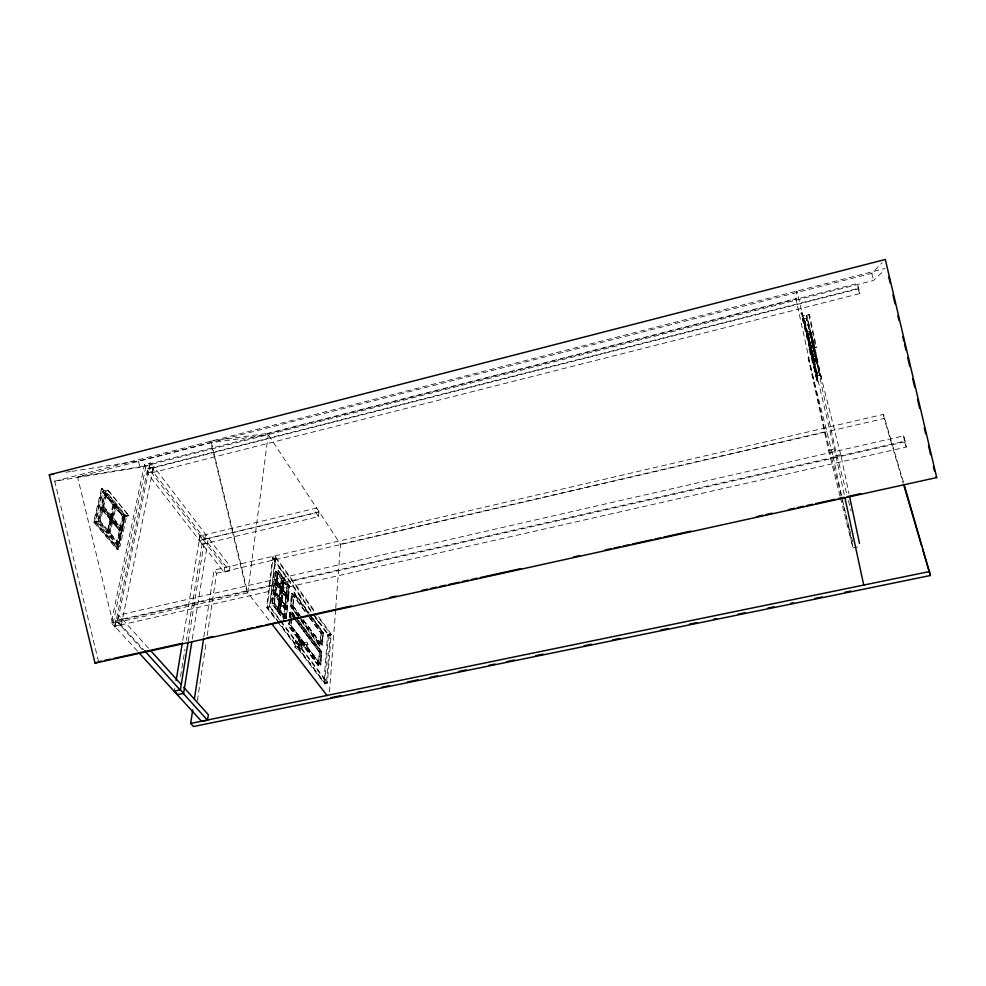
<?xml version="1.0" encoding="UTF-8"?>
<svg xmlns="http://www.w3.org/2000/svg" width="986" height="986" viewBox="0 0 986 986"><rect width="100%" height="100%" fill="white"/><g stroke="black" fill="none" stroke-linecap="round" stroke-linejoin="round"><path stroke-width="0.74" stroke-dasharray="4.93 3.7" d="M308.076 644.634C305.931 642.182 307.842 646.372 307.287 644.807M296.157 647.198C292.768 644.413 298.105 652.794 299.941 647.358C300.027 639.359 292.287 647.383 295.369 647.371M329.484 691.987L335.622 609.742M335.733 608.226L340.515 544.26L267.465 433.421L210.56 441.26L246.857 591.551L270.201 621.809M277.707 622.08L324.69 683.89L327.401 683.335L331.148 634.109L318.749 616.854M324.69 683.89L328.523 634.676L313.425 613.748M290.71 625.26L320.13 663.861L321.091 652.054L291.918 613.317L296.416 619.381M309.345 614.598L322.644 632.913L321.707 644.45L303.441 620.194M298.672 620.391L321.867 651.746L320.795 664.934L321.485 651.832L296.49 618.062M312.858 618.062L323.42 632.618L322.373 645.51L323.038 632.704L309.838 614.512M318.084 665.501L319.563 652.239L318.084 665.501L288.269 625.925L288.578 622.955M319.686 646.077L321.14 633.111L319.686 646.077L298.314 617.113M319.735 663.935L320.709 652.14L297.316 620.588M321.325 644.524L322.262 633L308.963 614.685M301.753 644.018L302.16 642.49M318.503 516.639L318.922 511.944L316.395 508.086L199.911 535.977L199.135 540.673L201.982 544.346L318.503 516.639L315.964 512.794L316.395 508.086M320.413 665.008L290.673 625.395L292.029 612.035L297.772 619.183M292.706 605.601L299.855 615.338L292.669 605.712L294.383 592.586L309.333 613.206M291.72 619.196L291.08 625.309L320.795 664.934M291.819 617.889L292.423 611.949M293.064 605.626L294.383 592.586M289.194 617.014L290.044 612.479L295.406 619.701M297.415 615.905L290.291 606.242L291.634 593.202L308.791 616.139M318.478 665.414L288.676 625.827L288.984 622.869M289.588 616.928L290.044 612.479M299.596 618.234L290.685 606.156L292.029 593.116M290.118 619.553L289.514 625.531L318.577 664.182L289.12 625.617L289.724 619.639M289.872 618.148L290.734 613.575L295.233 619.639M298.29 615.683L291.129 605.959L292.312 594.287L291.523 605.872L299.584 616.805M290.278 618.062L290.734 613.575M285.57 617.791L286.532 608.608L281.7 602.113L279.691 602.557L278.693 611.751L283.561 618.234L285.57 617.791L280.714 611.308L281.7 602.113M287.702 597.454L286.753 606.513L284.757 606.957L279.925 600.449L280.911 591.39L282.908 590.934L287.702 597.454L285.718 597.91L280.616 590.195M288.861 586.387L287.924 595.322L285.94 595.766L281.146 589.246L282.132 580.298L284.116 579.854L288.861 586.387L286.889 586.843L281.441 579.201L287.32 586.658L285.841 597.048L286.926 586.744M275.932 583.034L274.909 592.118L286.975 608.411L285.866 618.986L280.258 611.517L283.845 578.043L278.298 570.389L276.721 580.902L282.723 588.457L277.177 580.655L275.18 581.111L276.191 572.151L278.188 571.695L283.007 578.326L282.033 587.274L280.036 587.73L275.18 581.111M282.612 589.739L288.541 597.183L287.456 607.622L288.146 597.269L276.179 580.877L277.189 571.917L282.021 578.56L280.307 589.517M288.208 596.579L289.305 586.189L284.214 578.548L289.699 586.103L288.615 596.481L282.686 589.049L284.214 578.548M281.811 600.819L287.382 608.325L286.273 618.9L280.665 611.419L281.404 600.905M283.561 618.234L284.535 609.052L279.395 601.361M284.757 606.957L285.718 597.91M285.94 595.766L286.889 586.843M283.623 618.012L284.584 608.941L286.532 608.608M285.755 597.799L284.658 608.239L286.162 597.713L274.318 581.383L275.501 571.042L281.466 578.609L277.83 612.047L282.649 618.456M285.755 606.735L286.704 597.689L274.724 581.296L275.895 570.956M286.938 595.544L287.875 586.621L283.118 580.076L282.144 589.012M287.456 607.622L281.934 600.006L283.019 589.653M279.876 611.012L274.182 603.42L275.377 592.783L274.589 603.333L280.283 610.926L281.035 600.4L281.885 600.117L282.908 590.934M288.615 596.481L283.142 588.79L284.116 579.854M277.448 611.554L278.619 600.942L273.356 593.239L272.148 603.876L277.855 611.456L271.742 603.962L272.949 593.338M279.851 589.776L279.1 600.154M280.702 602.335L279.704 611.53L284.572 618.012L285.533 608.83L273.442 592.537L274.231 582.147L273.036 592.635L284.979 608.855L283.857 619.43L278.237 611.961L279.58 600.831M280.8 589.653L279.469 600.659L278.619 600.942L280.579 600.597L279.58 609.792L277.559 610.248L272.617 603.666L273.664 594.459L275.686 594.003L280.579 600.597M281.799 589.418L280.813 598.49L278.804 598.946L273.898 592.352L274.934 583.268L276.943 582.8L281.799 589.418L279.802 589.875L274.231 582.147M280.924 600.227L281.91 591.169M281.109 599.698L282.649 589.147L277.041 581.506L275.464 592.081L281.515 599.611L275.92 591.896L273.898 592.352M282.316 588.543L283.45 578.141L277.892 570.475M274.675 594.225L273.627 603.444L278.57 610.026M275.87 591.994L277.041 581.506M277.128 580.816L278.298 570.389M279.309 623.164L267.243 607.277L272.912 558.631L275.71 557.977L270.115 606.636L327.463 682.448L324.764 683.015L280.234 624.385M279.63 620.243L269.523 606.895L275.34 556.486L272.543 557.127L266.651 607.536L276.783 620.872M247.72 592.845L268.229 434.727L211.46 442.689L77.561 476.953L113.094 623.411L247.72 592.845L211.46 442.689M841.218 495.909L825.122 431.856L795.862 298.709L796.922 291.055L836.276 457.553L844.361 495.12M229.381 570.943L230.046 566.284L154.013 466.871L148.257 468.338L147.271 473.083L223.982 572.188L229.381 570.943L153.052 471.616L154.013 466.871M223.982 572.188L224.672 567.542L148.257 468.338M197.385 700.738L206.296 641.566M207.208 635.502L216.587 573.297L214.061 570.068L883.456 414.366L903.792 483.386M203.868 636.894L214.061 570.068M192.245 639.051L208.366 537.937L202.882 539.243L186.428 640.333M180.537 676.544L184.949 649.38M188.203 641.504L205.544 534.239L200.035 535.558L182.348 642.798M174.374 691.124L174.879 688.105M137.424 651.08L114.622 626.11L115.818 620.342L122.128 618.912L120.982 624.914L906.245 447.077L905.407 441.74L903.62 435.849L118.542 615.141L117.346 620.909L143.636 649.7M152.004 472.75L152.966 468.005L149.786 463.851L857.278 283.549L858.72 288.269L859.656 293.631L152.004 472.75L148.812 468.609L149.786 463.851M121.192 625.506L153.446 467.154L150.266 463.001L144.486 464.468L111.208 622.942L114.869 626.948L121.192 625.506L117.556 621.5L150.266 463.001M114.869 626.948L147.69 468.621L144.486 464.468M113.094 623.411L145.99 465.848L77.561 476.953M107.745 489.993L128.821 515.616L107.745 489.993L102.297 491.361L95.112 522.062L116.434 547.156L120.119 546.269L126.676 515.703M124.569 515.801L118.517 543.816L109.421 533.056L112.626 518.661L103.468 507.667L100.88 508.308L110.062 519.302L107.018 532.822L107.597 533.5L110.173 532.871L113.193 519.351L110.629 519.979L107.597 533.5M117.272 549.781L124.421 516.689L101.447 488.711L102.199 488.526L125.148 516.504L118.024 549.596L117.272 549.781L93.633 521.988L101.447 488.711M113.526 505.522L116.434 504.795L113.476 518.069L110.543 518.796L119.54 529.568L122.449 528.866L125.308 515.616L106.833 493.086L103.9 493.826L97.355 521.964L116.336 544.346L119.269 543.631L122.178 530.135L113.193 519.351M116.336 544.346L122.412 516.331L103.9 493.826M122.178 530.135L119.626 530.751L100.658 507.765L119.996 530.665M116.434 547.156L123.151 516.146L114.265 505.337L107.967 533.414L117.075 544.161M109.976 518.118L100.806 507.124L103.764 506.385L112.909 517.391L109.976 518.118L112.959 504.844L115.88 504.117L112.737 518.254L122.819 530.382M115.128 504.302L108.854 532.378L99.574 521.409L102.717 507.852L111.874 518.846M108.189 490.178L105.835 491.065L98.859 521.138L120.119 546.269M106.081 493.271L103.012 506.57L112.17 517.576M119.269 543.631L100.338 521.224L106.833 493.086M100.88 508.308L101.028 507.667M101.262 508.209L98.107 521.767L107.4 532.736L113.698 504.659L104.639 493.629L101.558 506.94L121.389 530.727M118.024 549.596L94.385 521.791L102.199 488.526M299.633 639.926C301.322 643.932 301.309 638.25 299.658 640.506M295.627 640.789C293.631 643.143 298.179 641.664 295.689 641.368M809.469 314.435L806.634 315.483L813.623 347.996L816.433 347.134L809.469 314.435L801.791 316.038M71.953 471.32L138.397 461.004L871.809 273.319L882.199 262.67M98.575 661.766L54.723 481.18L139.975 467.29L873.485 280.468L884.442 270.139M128.735 515.703L126.541 516.331L105.835 491.065M300.422 648.973L300.705 648.837A3.044 1.159 78.8 0 0 300.582 644.376A3.044 1.159 78.8 0 0 298.659 643.969L298.894 646.902A3.044 1.159 78.8 0 0 300.422 648.973L300.903 648.788A3.044 1.159 78.8 0 0 300.779 644.326A3.044 1.159 78.8 0 0 298.857 643.932L299.091 646.853A3.044 1.159 78.8 0 0 300.619 648.936M54.723 481.18L885.145 268.463M267.465 433.421L795.862 298.709M147.69 468.621L153.446 467.154M148.812 468.609L858.72 288.269M152.966 468.005L858.214 288.91L857.278 283.549M147.271 473.083L153.052 471.616M807.016 332.775L818.355 381.989L817.406 382.223L801.076 312.993L802.025 312.747L810.615 346.505M807.67 333.293L810.96 332.479M810.43 332.997L806.733 333.909L810.135 347.208L814.485 346.049L807.189 317.911L803.454 318.848L810.665 346.998M93.633 521.988L94.385 521.791M95.112 522.062L98.859 521.138M97.355 521.964L100.338 521.224M813.684 345.408L809.58 346.259L817.406 382.223M110.062 519.302L112.626 518.661M806.634 315.483L814.436 345.568L809.642 346.752L801.076 312.993M122.412 516.331L125.308 515.616M810.677 347.577L807.67 333.687L817.887 375.715L810.738 347.491L814.017 346.69L817.714 361.147L814.411 361.948M124.421 516.689L125.148 516.504M816.433 347.134L808.877 348.502L816.704 379.203L821.387 378.069L814.436 345.568M810.936 348.366L814.202 347.565M808.939 348.958L809.863 348.724L802.025 312.747M840.047 496.254L828.585 450.466L808.175 357.832L815.311 356.094L835.253 448.95L846.937 494.738M107.018 532.822L109.606 532.193M813.142 361.098L816.852 360.198M814.226 361.073L817.53 360.272M816.938 375.949L820.685 375.05M318.922 511.944L202.746 539.662L199.911 535.977M199.135 540.673L315.964 512.794M272.974 558.865L275.772 558.224L270.213 606.6L267.243 607.277L279.395 623.115M340.515 544.26L825.122 431.856M216.587 573.297L884.159 418.483L903.164 483.054M828.585 450.466L835.253 448.95M281.466 578.609L280.332 588.925M283.007 578.326L281.022 578.782L275.501 571.042M808.175 357.832L833.059 456.382L840.725 454.645L848.995 493.764M906.245 447.077L904.47 441.198L122.153 619.159L118.542 615.141M117.346 620.909L905.407 441.74M111.208 622.942L117.556 621.5M114.622 626.11L120.958 624.668M281.146 589.246L283.142 588.79M279.925 600.449L281.934 600.006M272.617 603.666L274.65 603.222L279.58 609.792M266.651 607.536L269.523 606.895M292.669 605.712L322.373 645.51M278.693 611.751L280.714 611.308M290.673 625.395L320.13 663.861M328.523 634.676L331.148 634.109M327.562 635.354L330.199 634.787M328.461 635.502L331.086 634.935M299.892 642.699A1.96 0.739 78.7 0 0 300.163 639.939A1.96 0.739 78.7 0 0 298.807 639.704A1.96 0.739 78.7 0 0 299.892 642.699L300.089 642.662M840.417 497.733L853.001 547.945L860.137 546.429M327.475 682.312L324.776 682.867L280.32 624.335M65.914 472.257L70.437 471.555M128.846 515.468L123.053 516.602L102.297 491.361M301.087 599.02C302.492 599.463 297.562 592.019 297.525 594.114M278.755 568.17C278.57 566.1 284.387 574.197 282.427 573.26M315.458 618.912C315.52 616.928 320.598 624.582 318.811 623.546M115.818 620.342L142.65 649.91M122.128 618.912L148.812 648.554M110.629 519.979L119.626 530.751M113.476 518.069L122.449 528.866M112.441 519.536L122.547 531.651M297.489 646.508L298.573 647.925M280.554 621.451L327.401 683.335M296.305 620.909L319.563 652.239M296.133 620.86L319.55 652.387L289.65 612.565M292.029 612.035L295.603 616.854M281.478 600.203L287.049 607.709M275.784 592.697L281.429 600.314M300.483 619.43L320.068 646.003M303.331 620.219L321.991 645.583M300.471 618.025L320.179 644.77L301.876 620.539M309.579 617.384L321.128 633.246L307.422 615.03M291.634 593.202L306.634 613.81M293.988 592.672L308.951 613.292M308.458 613.378L293.89 593.929L308.076 613.465M272.543 557.127L312.537 612.516M272.912 558.631L328.449 635.637L331.074 635.07L317.689 616.312M275.71 557.977L316.863 615.313M275.34 556.486L315.212 611.924M858.214 288.91L859.656 293.631M813.869 346.283L810.245 332.122L806.536 333.034L809.937 346.332M821.387 378.069L813.413 346.899L809.752 347.799L817.653 378.969M840.725 454.645L806.24 318.145L812.735 345.642M808.15 333.182L814.707 360.95L807.497 332.652M809.863 348.724L818.355 381.989M848.453 500.641L851.091 510.982M303.959 644.302L304.156 645.066M841.588 497.4L849.082 527.202M849.451 528.693L852.816 542.103M138.397 461.004L139.975 467.29M871.809 273.319L873.485 280.468M807.485 332.8L804.403 318.601L814.461 362.577M802.74 315.803L816.704 379.203M833.059 456.382L842.204 498.411M842.537 499.914L853.001 547.945M809.494 333.231L819.736 375.272L816.753 361.381M816.568 360.506L809.999 332.713L813.056 346.924M813.253 347.799L816.605 363.415M812.92 346.517L816.272 362.133M808.73 314.287L815.668 346.825M883.456 414.366L884.159 418.483M903.62 435.849L904.47 441.198M302.838 644.462C307.718 655.283 310.59 635.378 302.838 644.462M330.261 633.936L326.637 681.203L323.926 681.757L327.635 634.503L330.261 633.936M296.256 644.647L296.256 644.647M301.617 643.414L301.556 644.068A3.044 1.146 78.8 0 0 303.121 648.295A3.044 1.146 78.8 0 0 303.959 645.103L303.762 644.339A3.044 1.146 78.8 0 0 302.234 642.367L301.617 643.414M123.792 516.418L117.174 546.971L95.876 521.877L103.049 491.176L123.792 516.418M304.551 643.328L304.662 644.573L304.551 643.328M298.277 646.742L298.339 647.395L298.277 646.742M306.547 644.955L306.535 645.633L306.547 644.955M810.64 331.197L806.856 332.134L813.943 362.256L817.184 361.468L810.64 331.197M299.35 639.791A1.627 0.616 78.7 0 0 300.249 642.293A1.627 0.616 78.7 0 0 300.471 639.988A1.627 0.616 78.7 0 0 299.35 639.791M298.61 639.741A1.96 0.739 78.7 0 0 299.695 642.749A1.96 0.739 78.7 0 0 299.966 639.976A1.96 0.739 78.7 0 0 298.61 639.741M298.943 639.877A1.627 0.616 78.7 0 0 299.855 642.379A1.627 0.616 78.7 0 0 300.064 640.074A1.627 0.616 78.7 0 0 298.943 639.877M295.369 640.653A1.627 0.629 78.7 0 0 296.281 643.155A1.627 0.629 78.7 0 0 296.503 640.851A1.627 0.629 78.7 0 0 295.369 640.653M295.627 640.395A1.96 0.752 78.7 0 0 296.724 643.39A1.96 0.752 78.7 0 0 296.983 640.617A1.96 0.752 78.7 0 0 295.627 640.395M295.763 640.567A1.627 0.629 78.7 0 0 296.675 643.069A1.627 0.629 78.7 0 0 296.897 640.764A1.627 0.629 78.7 0 0 295.763 640.567"/><path stroke-width="1.48" d="M139.494 653.348L201.674 721.444L207.541 720.236L208.342 714.677L183.704 687.316M904.224 484.853L930.39 575.504L193.49 726.534L190.655 723.465L192.738 709.797M194.365 699.16L203.634 638.41M183.593 693.38L180.401 689.855L174.374 691.124L177.591 694.649L183.593 693.38L191.765 642.071M180.401 689.855L187.969 643.02M176.124 680.55L182.348 642.798M95.038 663.122L936.7 477.569L885.317 259.466L49.3 474.833L95.038 663.122L97.392 662.222M98.575 661.766L101.583 661.101M104.59 660.435L110.605 659.116M113.612 658.451L181.251 643.525M206.814 637.893L212.816 636.562M238.378 630.929L244.392 629.598M247.4 628.932L253.402 627.614M256.409 626.948L262.424 625.617M265.431 624.964L275.957 622.634M278.964 621.981L284.979 620.65M287.986 619.984L294.001 618.653M296.996 618L351.115 606.057M390.197 597.442L396.212 596.111M421.774 590.478L427.776 589.147M430.783 588.482L436.798 587.163M439.805 586.497L445.82 585.166M448.827 584.513L459.353 582.184M462.36 581.518L468.362 580.199M471.37 579.534L477.384 578.203M480.392 577.549L520.978 568.589M573.593 556.991L579.608 555.66M605.157 550.028L611.172 548.697M614.179 548.031L620.194 546.712M623.201 546.047L629.216 544.716M632.223 544.062L651.758 539.749M654.766 539.083L660.78 537.752M663.788 537.099L690.841 531.121M756.989 516.541L763.004 515.21M766.011 514.544L772.013 513.225M788.553 509.577L794.568 508.246M797.575 507.58L803.59 506.262M806.597 505.596L812.612 504.265M815.607 503.599L835.154 499.298M838.162 498.633L844.176 497.301M847.184 496.636L860.704 493.653M190.655 723.465L929.761 571.486M330.532 697.768L341.094 695.598M357.684 692.197L360.691 691.58M381.804 687.254L389.347 685.701M407.452 681.992L418.002 679.835M430.069 677.357L437.611 675.804M458.724 671.478L466.267 669.938M488.896 665.291L494.923 664.059M506.989 661.581L514.532 660.041M535.644 655.702L543.187 654.162M583.909 645.805L591.44 644.265M612.565 639.926L620.095 638.386M660.817 630.029L668.36 628.489M689.473 624.163L697.016 622.61M713.605 619.208L716.625 618.592M737.738 614.266L745.28 612.713M767.897 608.079L773.936 606.834M790.525 603.432L793.545 602.816M814.658 598.49L822.201 596.937M844.817 592.303L850.856 591.07M49.3 474.833L53.836 474.13M935.874 477.076L936.7 477.569M144.671 650.834L179.711 689.522M182.804 692.936L207.541 720.236M150.87 650.834L180.635 683.89M272.062 624.237L327.155 695.66M903.595 484.52L921.75 546.158M922.613 549.091L930.39 575.504M888.743 277.041L890.148 283.007M892.959 294.95L895.066 303.91M897.889 315.853L898.936 320.327M902.806 336.756L903.866 341.23M904.569 344.213L905.974 350.19M907.736 357.647L909.844 366.607M912.654 378.55L914.761 387.51M917.584 399.453L919.692 408.414M924.264 427.813L925.669 433.791M928.479 445.734L930.599 454.682M933.409 466.625L934.469 471.111M845.014 498.127L863.773 585.277M849.636 496.771L859.496 543.422"/></g></svg>
